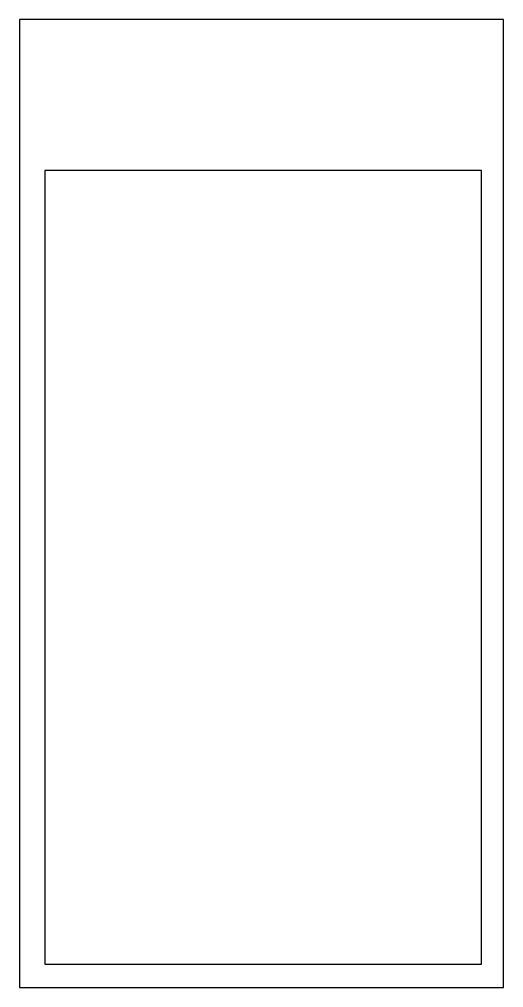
# Model space of a CAD drawing. Extents: x 0 to 1220, y 0 to 2440.
import ezdxf

# ---------------------------------------------------------------- set-up
doc = ezdxf.new("R2010")
doc.units = 0
doc.header["$MEASUREMENT"] = 0
doc.layers.add('HOLES', color=1, linetype='CONTINUOUS')
doc.layers.add('MAX_SIZE', color=18, linetype='CONTINUOUS')

msp = doc.modelspace()

# ---------------------------------------------------------------- linework, layer by layer
at = {"layer": 'HOLES'}
msp.add_lwpolyline([(64.3, 59), (1164.3, 59), (1164.3, 2059), (64.3, 2059)], close=True, dxfattribs=at)
at = {"layer": 'MAX_SIZE'}
msp.add_lwpolyline([(0, 0), (1220, 0), (1220, 2440), (0, 2440)], close=True, dxfattribs=at)

doc.saveas('drawing.dxf')
